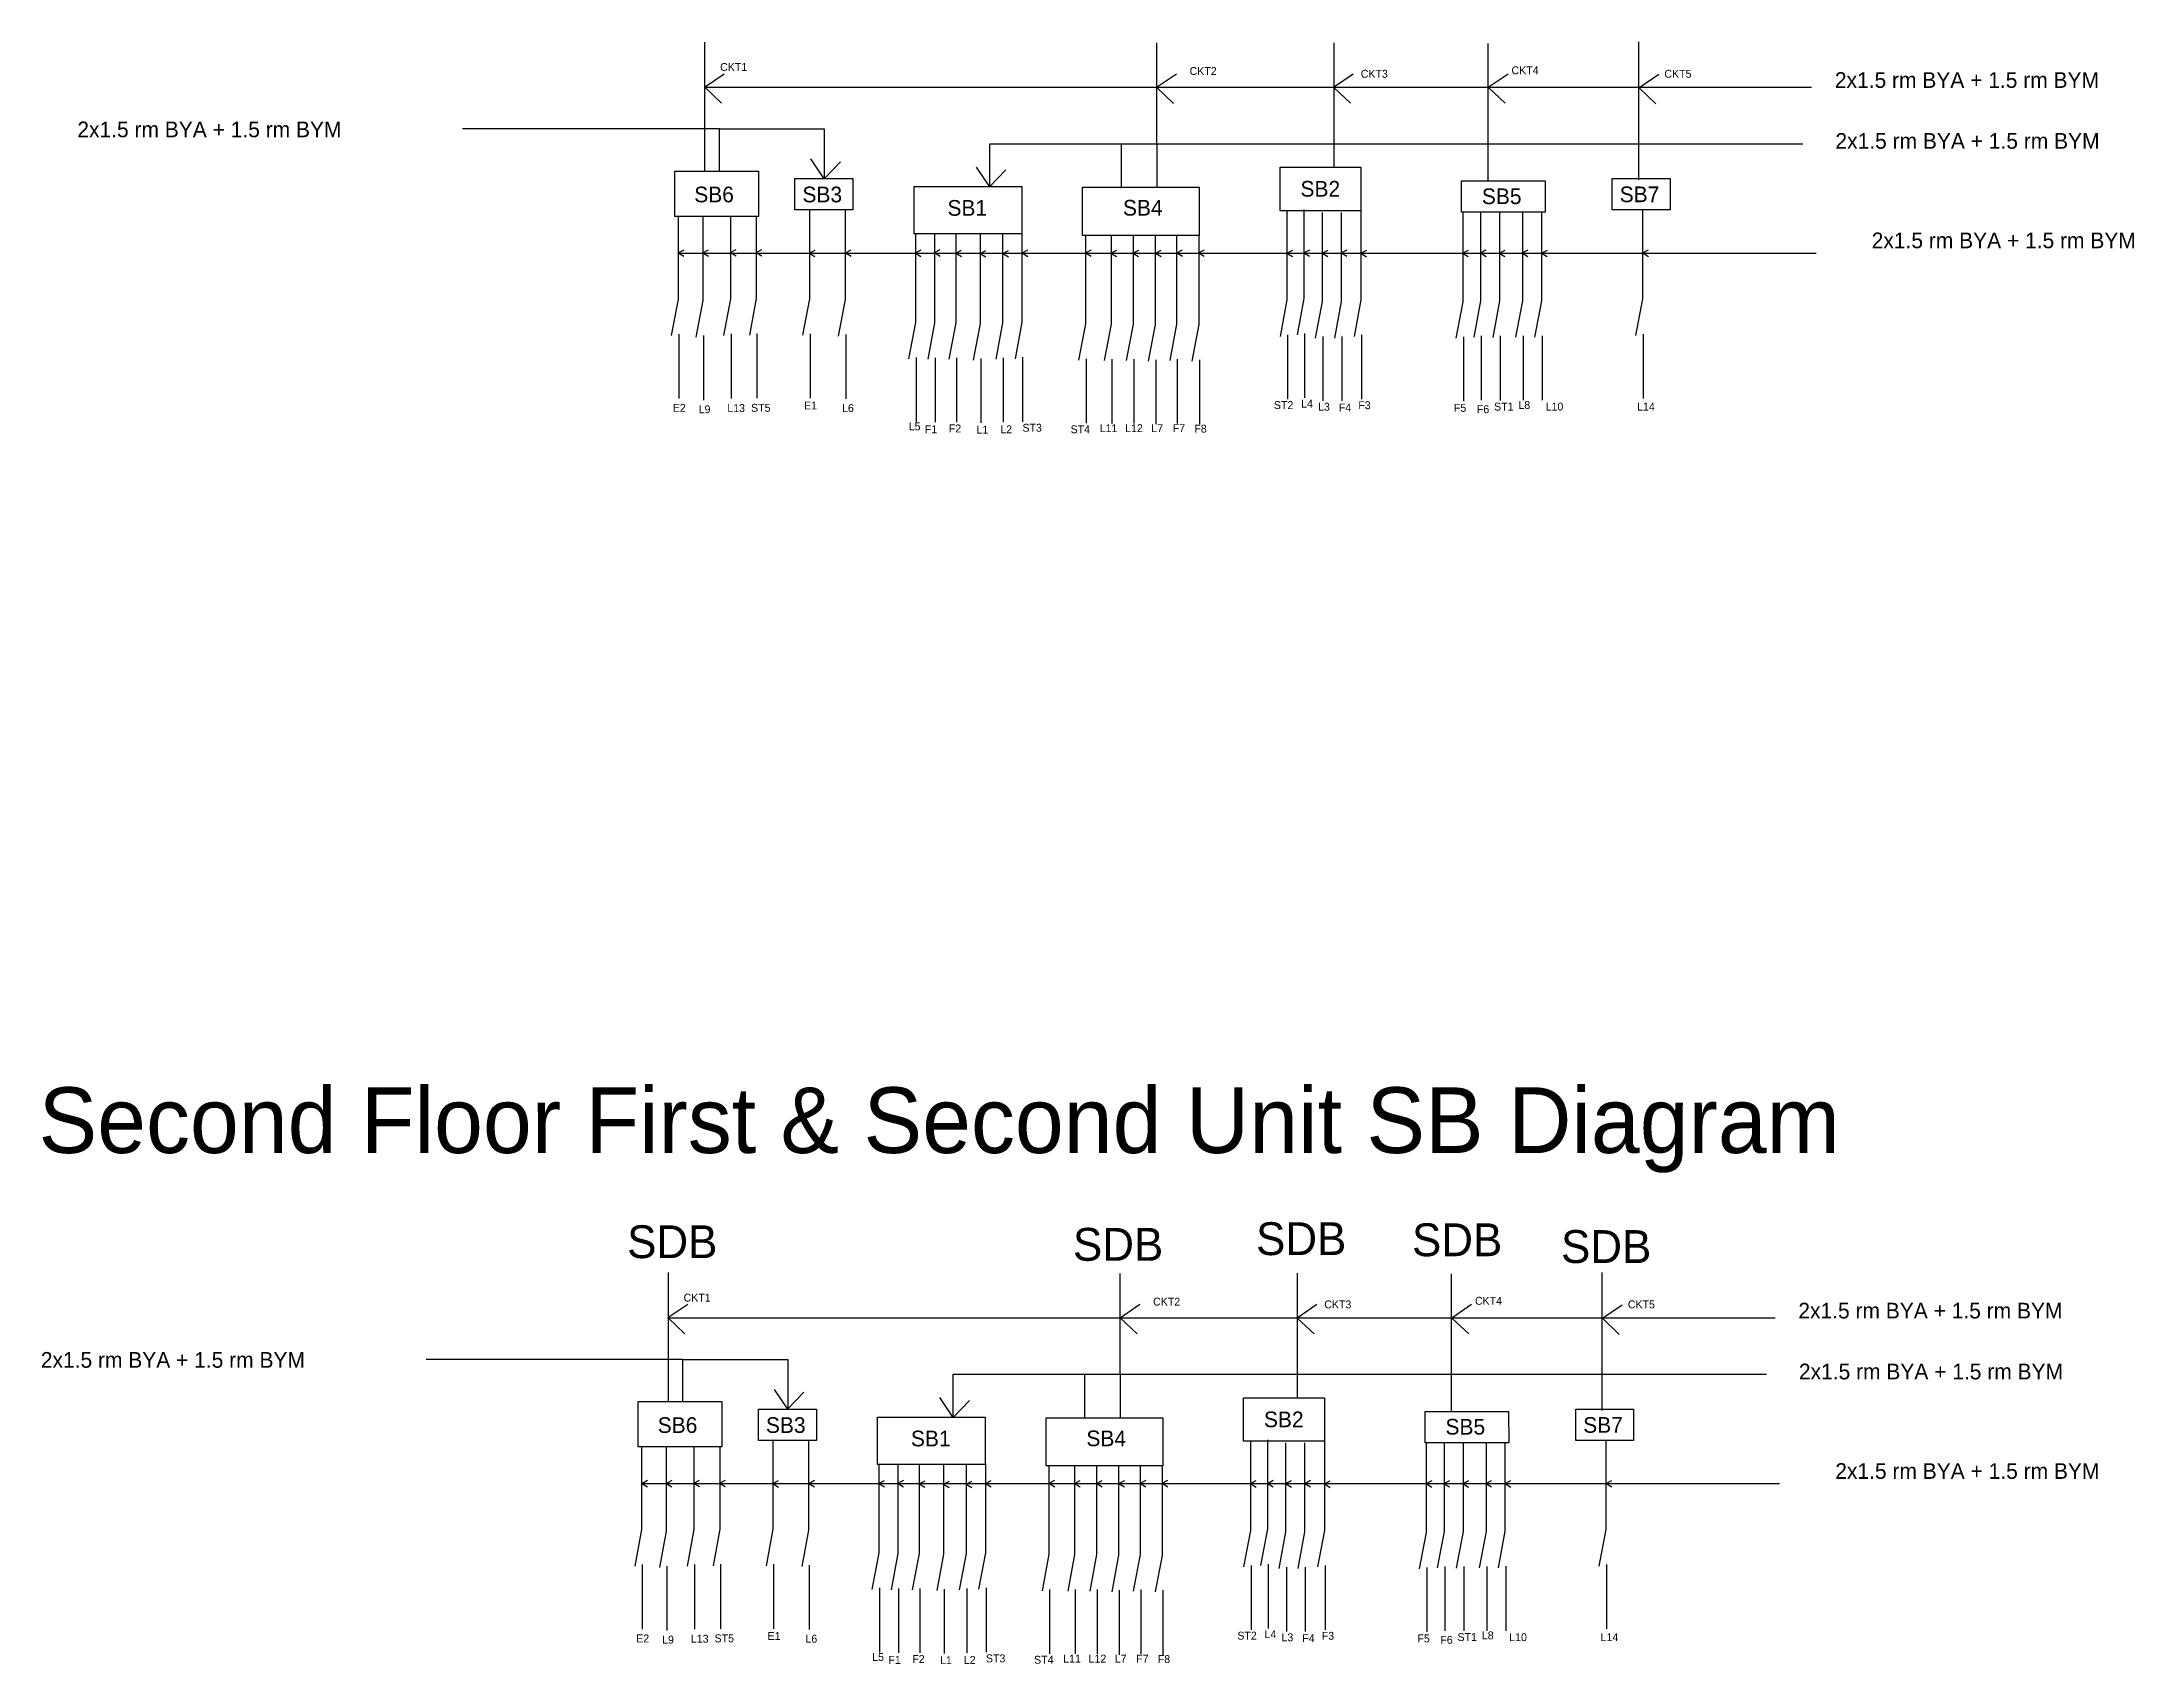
# Model space of a CAD drawing. Header units: inches. Extents: x -1380 to -106, y -233 to 422.
# Drawn here: x -1352.9 to -1201.7, y 162.8 to 280.1 of the extents above; entities that cross this region are included whole.
import ezdxf

# ---------------------------------------------------------------- set-up
doc = ezdxf.new("R2010")
doc.units = ezdxf.units.IN
doc.header["$MEASUREMENT"] = 0
doc.layers.add('Fitings and Fixture Texts', color=19, linetype='Continuous')

# ---------------------------------------------------------------- blocks, each defined once
blk = doc.blocks.new('Line with switch')
for p, q in [((-0.08, 0.02), (-0.08, -5.96)), ((-0.08, -5.96), (-0.57, -8.6)), ((-0.03, -8.49), (-0.03, -13.15))]:
    blk.add_line(p, q)
blk = doc.blocks.new('Arrow head')
for p, q in [((-0.05, 0), (1.38, 0.97)), ((-0.03, -0.01), (1.18, -1.17))]:
    blk.add_line(p, q)
blk = doc.blocks.new('Arrow head small')
for q in [(0.42, 0.22), (0.41, -0.25)]:
    blk.add_line((0, 0), q)

msp = doc.modelspace()

# ---------------------------------------------------------------- linework, layer by layer
for p, q in [((-1304.97, 280.03), (-1304.97, 270.71)), ((-1272.3, 272.69), (-1272.3, 279.97)), ((-1259.5, 279.98), (-1259.5, 271)), ((-1248.37, 279.94), (-1248.37, 270.02)), ((-1237.49, 280.05), (-1237.49, 270.07)), ((-1304.97, 276.77), (-1224.97, 276.77)), ((-1259.52, 276.77), (-1258.09, 277.74)), ((-1259.51, 276.76), (-1258.29, 275.61)), ((-1248.34, 276.77), (-1246.91, 277.74)), ((-1248.32, 276.76), (-1247.11, 275.61)), ((-1237.45, 276.74), (-1236.02, 277.72)), ((-1237.44, 276.73), (-1236.23, 275.58)), ((-1303.9, 273.77), (-1322.46, 273.77)), ((-1303.9, 270.71), (-1303.9, 273.77)), ((-1303.9, 273.77), (-1296.32, 273.77)), ((-1296.32, 273.77), (-1296.32, 270.14)), ((-1284.37, 269.66), (-1284.37, 272.69)), ((-1284.37, 272.69), (-1274.87, 272.69)), ((-1274.87, 272.69), (-1274.87, 269.49)), ((-1274.87, 272.69), (-1225.61, 272.69)), ((-1272.3, 272.69), (-1272.3, 269.54)), ((-1297.39, 267.92), (-1297.39, 261.49)), ((-1294.82, 267.86), (-1294.82, 261.43)), ((-1262.89, 267.83), (-1262.89, 261.4)), ((-1261.66, 267.94), (-1261.66, 261.51)), ((-1260.34, 267.72), (-1260.34, 261.29)), ((-1258.97, 267.72), (-1258.97, 261.29)), ((-1257.54, 267.83), (-1257.54, 261.4)), ((-1250.18, 267.69), (-1250.18, 261.26)), ((-1248.9, 267.77), (-1248.9, 261.34)), ((-1247.52, 267.76), (-1247.52, 261.33)), ((-1245.86, 267.77), (-1245.86, 261.34)), ((-1244.5, 267.77), (-1244.5, 261.34)), ((-1237.2, 267.9), (-1237.2, 261.47)), ((-1306.89, 267.43), (-1306.89, 261.46)), ((-1305.11, 267.44), (-1305.11, 261.35)), ((-1289.74, 266.21), (-1289.74, 259.78)), ((-1288.36, 266.17), (-1288.36, 259.74)), ((-1286.82, 266.17), (-1286.82, 259.74)), ((-1285.06, 266.13), (-1285.06, 259.7)), ((-1283.44, 266.17), (-1283.44, 259.74)), ((-1282.04, 266.22), (-1282.04, 259.79)), ((-1306.89, 264.79), (-1224.64, 264.79)), ((-1277.45, 266.11), (-1277.45, 259.68)), ((-1275.6, 266.09), (-1275.6, 259.66)), ((-1274.01, 266.09), (-1274.01, 259.66)), ((-1272.41, 266.04), (-1272.41, 259.62)), ((-1270.86, 266.09), (-1270.86, 259.66)), ((-1269.26, 266.04), (-1269.26, 259.62)), ((-1306.89, 261.46), (-1307.39, 258.83)), ((-1305.11, 261.35), (-1305.61, 258.71)), ((-1297.39, 261.49), (-1297.89, 258.85)), ((-1294.82, 261.43), (-1295.31, 258.79)), ((-1262.89, 261.4), (-1263.38, 258.76)), ((-1261.66, 261.51), (-1262.16, 258.87)), ((-1260.34, 261.29), (-1260.84, 258.65)), ((-1258.97, 261.29), (-1259.46, 258.65)), ((-1257.54, 261.4), (-1258.03, 258.76)), ((-1250.18, 261.26), (-1250.68, 258.63)), ((-1248.9, 261.34), (-1249.39, 258.7)), ((-1247.52, 261.33), (-1248.01, 258.69)), ((-1245.86, 261.34), (-1246.36, 258.7)), ((-1244.5, 261.34), (-1244.99, 258.71)), ((-1237.2, 261.47), (-1237.7, 258.83)), ((-1306.84, 258.93), (-1306.84, 254.28)), ((-1305.06, 258.82), (-1305.06, 254.17)), ((-1297.35, 258.95), (-1297.35, 254.3)), ((-1294.77, 258.9), (-1294.77, 254.25)), ((-1289.74, 259.78), (-1290.24, 257.14)), ((-1288.36, 259.74), (-1288.85, 257.11)), ((-1286.82, 259.74), (-1287.32, 257.11)), ((-1285.06, 259.7), (-1285.56, 257.06)), ((-1283.44, 259.74), (-1283.93, 257.11)), ((-1282.04, 259.79), (-1282.53, 257.15)), ((-1277.45, 259.68), (-1277.95, 257.04)), ((-1275.6, 259.66), (-1276.1, 257.02)), ((-1274.01, 259.66), (-1274.5, 257.02)), ((-1272.41, 259.62), (-1272.91, 256.98)), ((-1270.86, 259.66), (-1271.35, 257.02)), ((-1269.26, 259.62), (-1269.76, 256.98)), ((-1262.84, 258.87), (-1262.84, 254.22)), ((-1261.61, 258.98), (-1261.61, 254.33)), ((-1260.29, 258.76), (-1260.29, 254.11)), ((-1258.92, 258.76), (-1258.92, 254.11)), ((-1257.49, 258.87), (-1257.49, 254.22)), ((-1250.13, 258.73), (-1250.13, 254.08)), ((-1248.85, 258.81), (-1248.85, 254.15)), ((-1247.47, 258.8), (-1247.47, 254.14)), ((-1245.81, 258.81), (-1245.81, 254.15)), ((-1244.45, 258.81), (-1244.45, 254.16)), ((-1237.15, 258.93), (-1237.15, 254.28)), ((-1289.69, 257.25), (-1289.69, 252.59)), ((-1288.31, 257.21), (-1288.31, 252.56)), ((-1286.77, 257.21), (-1286.77, 252.56)), ((-1285.01, 257.17), (-1285.01, 252.51)), ((-1283.39, 257.21), (-1283.39, 252.56)), ((-1281.99, 257.26), (-1281.99, 252.6)), ((-1277.4, 257.15), (-1277.4, 252.5)), ((-1275.55, 257.13), (-1275.55, 252.47)), ((-1273.96, 257.13), (-1273.96, 252.47)), ((-1272.36, 257.08), (-1272.36, 252.43)), ((-1270.81, 257.13), (-1270.81, 252.47)), ((-1269.21, 257.08), (-1269.21, 252.43)), ((-1307.61, 191.11), (-1307.61, 181.79)), ((-1274.94, 183.77), (-1274.94, 191.04)), ((-1262.14, 191.06), (-1262.14, 182.07)), ((-1251.01, 191.02), (-1251.01, 181.1)), ((-1240.12, 191.13), (-1240.12, 181.14)), ((-1307.61, 187.84), (-1227.61, 187.84)), ((-1262.16, 187.84), (-1260.73, 188.82)), ((-1262.15, 187.83), (-1260.93, 186.68)), ((-1250.98, 187.84), (-1249.55, 188.82)), ((-1250.96, 187.83), (-1249.75, 186.68)), ((-1240.09, 187.82), (-1238.66, 188.79)), ((-1240.08, 187.81), (-1238.87, 186.65)), ((-1306.54, 184.84), (-1325.1, 184.84)), ((-1306.54, 181.79), (-1306.54, 184.84)), ((-1306.54, 184.84), (-1298.96, 184.84)), ((-1298.96, 184.84), (-1298.96, 181.21)), ((-1287.01, 180.74), (-1287.01, 183.77)), ((-1287.01, 183.77), (-1277.51, 183.77)), ((-1277.51, 183.77), (-1277.51, 180.57)), ((-1277.51, 183.77), (-1228.24, 183.77)), ((-1274.94, 183.77), (-1274.94, 180.61)), ((-1309.53, 178.51), (-1309.53, 172.54)), ((-1307.75, 178.52), (-1307.75, 172.43)), ((-1300.03, 178.99), (-1300.03, 172.56)), ((-1297.46, 178.94), (-1297.46, 172.51)), ((-1265.53, 178.9), (-1265.53, 172.48)), ((-1264.3, 179.02), (-1264.3, 172.59)), ((-1262.98, 178.8), (-1262.98, 172.37)), ((-1261.61, 178.8), (-1261.61, 172.37)), ((-1260.18, 178.91), (-1260.18, 172.48)), ((-1252.82, 178.77), (-1252.82, 172.34)), ((-1251.53, 178.84), (-1251.53, 172.41)), ((-1250.15, 178.83), (-1250.15, 172.4)), ((-1248.5, 178.84), (-1248.5, 172.41)), ((-1247.13, 178.85), (-1247.13, 172.42)), ((-1239.84, 178.97), (-1239.84, 172.54)), ((-1292.38, 177.28), (-1292.38, 170.85)), ((-1291, 177.25), (-1291, 170.82)), ((-1289.46, 177.25), (-1289.46, 170.82)), ((-1287.7, 177.2), (-1287.7, 170.77)), ((-1286.07, 177.25), (-1286.07, 170.82)), ((-1284.67, 177.29), (-1284.67, 170.86)), ((-1280.09, 177.18), (-1280.09, 170.76)), ((-1278.24, 177.16), (-1278.24, 170.73)), ((-1276.64, 177.16), (-1276.64, 170.73)), ((-1275.05, 177.12), (-1275.05, 170.69)), ((-1273.5, 177.16), (-1273.5, 170.73)), ((-1271.9, 177.12), (-1271.9, 170.69)), ((-1309.53, 175.86), (-1227.28, 175.86)), ((-1309.53, 172.54), (-1310.02, 169.9)), ((-1307.75, 172.43), (-1308.24, 169.79)), ((-1300.03, 172.56), (-1300.53, 169.92)), ((-1297.46, 172.51), (-1297.95, 169.87)), ((-1265.53, 172.48), (-1266.02, 169.84)), ((-1264.3, 172.59), (-1264.79, 169.95)), ((-1260.18, 172.48), (-1260.67, 169.84)), ((-1251.53, 172.41), (-1252.03, 169.78)), ((-1250.15, 172.4), (-1250.65, 169.76)), ((-1248.5, 172.41), (-1249, 169.78)), ((-1247.13, 172.42), (-1247.63, 169.78)), ((-1239.84, 172.54), (-1240.34, 169.9)), ((-1284.67, 170.86), (-1285.17, 168.23)), ((-1262.98, 172.37), (-1263.48, 169.73)), ((-1261.61, 172.37), (-1262.1, 169.73)), ((-1252.82, 172.34), (-1253.32, 169.7)), ((-1309.48, 170.01), (-1309.48, 165.35)), ((-1307.7, 169.89), (-1307.7, 165.24)), ((-1299.98, 170.03), (-1299.98, 165.38)), ((-1297.41, 169.98), (-1297.41, 165.32)), ((-1292.38, 170.85), (-1292.88, 168.22)), ((-1291, 170.82), (-1291.49, 168.18)), ((-1289.46, 170.82), (-1289.96, 168.18)), ((-1287.7, 170.77), (-1288.19, 168.14)), ((-1286.07, 170.82), (-1286.57, 168.18)), ((-1280.09, 170.76), (-1280.58, 168.12)), ((-1278.24, 170.73), (-1278.73, 168.1)), ((-1276.64, 170.73), (-1277.14, 168.1)), ((-1275.05, 170.69), (-1275.54, 168.05)), ((-1273.5, 170.73), (-1273.99, 168.1)), ((-1271.9, 170.69), (-1272.4, 168.05)), ((-1265.48, 169.94), (-1265.48, 165.29)), ((-1264.25, 170.05), (-1264.25, 165.4)), ((-1262.93, 169.83), (-1262.93, 165.18)), ((-1261.56, 169.83), (-1261.56, 165.18)), ((-1260.13, 169.94), (-1260.13, 165.29)), ((-1252.77, 169.81), (-1252.77, 165.15)), ((-1251.48, 169.88), (-1251.48, 165.23)), ((-1250.1, 169.87), (-1250.1, 165.22)), ((-1248.45, 169.88), (-1248.45, 165.23)), ((-1247.08, 169.89), (-1247.08, 165.23)), ((-1239.79, 170.01), (-1239.79, 165.36)), ((-1292.33, 168.32), (-1292.33, 163.67)), ((-1290.95, 168.29), (-1290.95, 163.63)), ((-1289.41, 168.29), (-1289.41, 163.63)), ((-1287.65, 168.24), (-1287.65, 163.59)), ((-1286.02, 168.29), (-1286.02, 163.63)), ((-1284.62, 168.33), (-1284.62, 163.68)), ((-1280.04, 168.22), (-1280.04, 163.57)), ((-1278.19, 168.2), (-1278.19, 163.55)), ((-1276.59, 168.2), (-1276.59, 163.55)), ((-1275, 168.16), (-1275, 163.5)), ((-1273.45, 168.2), (-1273.45, 163.55)), ((-1271.85, 168.16), (-1271.85, 163.5))]:
    msp.add_line(p, q)
for points in [[(-1307.13, 270.71), (-1301.08, 270.71), (-1301.08, 267.44), (-1307.13, 267.44)], [(-1263.38, 270.99), (-1257.54, 270.99), (-1257.54, 267.84), (-1263.38, 267.84)], [(-1298.44, 270.18), (-1294.26, 270.18), (-1294.26, 267.91), (-1298.44, 267.91)], [(-1289.83, 269.6), (-1282.05, 269.6), (-1282.05, 266.18), (-1289.83, 266.18)], [(-1277.65, 269.54), (-1269.22, 269.54), (-1269.22, 266.07), (-1277.65, 266.07)], [(-1250.27, 270.01), (-1244.23, 270.01), (-1244.22, 267.75), (-1250.27, 267.75)], [(-1239.38, 270.18), (-1235.2, 270.18), (-1235.2, 267.92), (-1239.38, 267.92)], [(-1309.77, 181.79), (-1303.72, 181.79), (-1303.72, 178.52), (-1309.77, 178.52)], [(-1266.02, 182.07), (-1260.18, 182.07), (-1260.18, 178.92), (-1266.02, 178.92)], [(-1301.08, 181.25), (-1296.89, 181.25), (-1296.89, 178.99), (-1301.08, 178.99)], [(-1292.47, 180.67), (-1284.69, 180.67), (-1284.69, 177.25), (-1292.47, 177.25)], [(-1280.29, 180.61), (-1271.85, 180.61), (-1271.85, 177.14), (-1280.29, 177.14)], [(-1252.9, 181.08), (-1246.87, 181.08), (-1246.86, 178.82), (-1252.9, 178.82)], [(-1242.02, 181.25), (-1237.84, 181.25), (-1237.84, 178.99), (-1242.02, 178.99)]]:
    msp.add_lwpolyline(points, close=True)

# ---------------------------------------------------------------- block references
for name, p in [('Arrow head', (-1304.93, 276.78)), ('Arrow head', (-1272.26, 276.77)), ('Line with switch', (-1303.03, 267.43)), ('Line with switch', (-1301.16, 267.46)), ('Arrow head small', (-1306.87, 264.81)), ('Arrow head small', (-1305.1, 264.81)), ('Arrow head small', (-1303.11, 264.83)), ('Arrow head small', (-1301.25, 264.83)), ('Arrow head small', (-1297.41, 264.79)), ('Arrow head small', (-1294.8, 264.81)), ('Arrow head small', (-1289.75, 264.8)), ('Arrow head small', (-1288.36, 264.82)), ('Arrow head small', (-1286.82, 264.78)), ('Arrow head small', (-1285.06, 264.76)), ('Arrow head small', (-1283.43, 264.76)), ('Arrow head small', (-1282.03, 264.8)), ('Arrow head small', (-1277.44, 264.81)), ('Arrow head small', (-1275.61, 264.79)), ('Arrow head small', (-1274.02, 264.79)), ('Arrow head small', (-1272.39, 264.79)), ('Arrow head small', (-1270.85, 264.81)), ('Arrow head small', (-1269.27, 264.81)), ('Arrow head small', (-1262.89, 264.79)), ('Arrow head small', (-1261.66, 264.81)), ('Arrow head small', (-1260.34, 264.79)), ('Arrow head small', (-1258.96, 264.81)), ('Arrow head small', (-1257.54, 264.77)), ('Arrow head small', (-1250.19, 264.79)), ('Arrow head small', (-1248.9, 264.8)), ('Arrow head small', (-1247.54, 264.79)), ('Arrow head small', (-1245.88, 264.8)), ('Arrow head small', (-1244.48, 264.79)), ('Arrow head small', (-1237.18, 264.8)), ('Arrow head', (-1307.57, 187.86)), ('Arrow head', (-1274.9, 187.85)), ('Line with switch', (-1305.67, 178.5)), ('Line with switch', (-1303.79, 178.53)), ('Arrow head small', (-1309.51, 175.88)), ('Arrow head small', (-1307.74, 175.88)), ('Arrow head small', (-1305.75, 175.9)), ('Arrow head small', (-1303.89, 175.9)), ('Arrow head small', (-1300.04, 175.86)), ('Arrow head small', (-1297.44, 175.88)), ('Arrow head small', (-1292.38, 175.87)), ('Arrow head small', (-1291, 175.89)), ('Arrow head small', (-1289.46, 175.85)), ('Arrow head small', (-1287.7, 175.83)), ('Arrow head small', (-1286.07, 175.83)), ('Arrow head small', (-1284.67, 175.87)), ('Arrow head small', (-1280.08, 175.89)), ('Arrow head small', (-1278.25, 175.87)), ('Arrow head small', (-1276.66, 175.87)), ('Arrow head small', (-1275.03, 175.87)), ('Arrow head small', (-1273.49, 175.89)), ('Arrow head small', (-1271.91, 175.89)), ('Arrow head small', (-1265.53, 175.86)), ('Arrow head small', (-1264.3, 175.88)), ('Arrow head small', (-1262.98, 175.86)), ('Arrow head small', (-1261.6, 175.88)), ('Arrow head small', (-1260.18, 175.84)), ('Arrow head small', (-1252.82, 175.86)), ('Arrow head small', (-1251.54, 175.87)), ('Arrow head small', (-1250.17, 175.86)), ('Arrow head small', (-1248.52, 175.87)), ('Arrow head small', (-1247.12, 175.86)), ('Arrow head small', (-1239.82, 175.87))]:
    msp.add_blockref(name, p)
at = {"rotation": 90}
for p in [(-1296.32, 270.21), (-1284.36, 269.62), (-1298.96, 181.29), (-1287, 180.7)]:
    msp.add_blockref('Arrow head', p, dxfattribs=at)

# ---------------------------------------------------------------- texts
at = {"attachment_point": 1}
for s, insert, char_height, width in [('2x1.5 rm BYA + 1.5 rm BYM', (-1223.29, 277.86), 1.134, 84.4338), ('2x1.5 rm BYA + 1.5 rm BYM', (-1350.3, 274.29), 1.134, 84.4338), ('2x1.5 rm BYA + 1.5 rm BYM', (-1223.25, 273.46), 1.134, 84.4338), ('SB6', (-1305.72, 269.59), 1.134, 84.4338), ('SB3', (-1297.9, 269.59), 1.134, 84.4338), ('SB2', (-1261.91, 270), 1.134, 84.4338), ('SB5', (-1248.8, 269.46), 1.134, 84.4338), ('SB7', (-1238.84, 269.6), 1.134, 84.4338), ('SB1', (-1287.42, 268.62), 1.134, 84.4338), ('SB4', (-1274.74, 268.63), 1.134, 84.4338), ('2x1.5 rm BYA + 1.5 rm BYM', (-1220.63, 266.27), 1.134, 84.4338), ('Second Floor First & Second Unit SB Diagram', (-1353.1, 204.5), 4.7466, 353.4069), ('SDB', (-1310.57, 194.53), 2.373, 176.7034), ('SDB', (-1278.35, 194.34), 2.373, 176.7034), ('SDB', (-1265.12, 194.75), 2.373, 176.7034), ('SDB', (-1253.85, 194.67), 2.373, 176.7034), ('SDB', (-1243.08, 194.18), 2.373, 176.7034), ('2x1.5 rm BYA + 1.5 rm BYM', (-1225.93, 188.93), 1.134, 84.4338), ('2x1.5 rm BYA + 1.5 rm BYM', (-1352.94, 185.37), 1.134, 84.4338), ('2x1.5 rm BYA + 1.5 rm BYM', (-1225.89, 184.53), 1.134, 84.4338), ('SB6', (-1308.36, 180.66), 1.134, 84.4338), ('SB3', (-1300.54, 180.66), 1.134, 84.4338), ('SB2', (-1264.55, 181.07), 1.134, 84.4338), ('SB5', (-1251.43, 180.54), 1.134, 84.4338), ('SB7', (-1241.48, 180.67), 1.134, 84.4338), ('SB1', (-1290.06, 179.69), 1.134, 84.4338), ('SB4', (-1277.38, 179.7), 1.134, 84.4338), ('2x1.5 rm BYA + 1.5 rm BYM', (-1223.26, 177.34), 1.134, 84.4338)]:
    msp.add_mtext(s, dxfattribs=dict(at, insert=insert, char_height=char_height, width=width))
at = {"layer": 'Fitings and Fixture Texts', "char_height": 0.572, "width": 1.2419, "attachment_point": 1}
for s, insert in [('CKT1', (-1303.85, 278.52)), ('CKT2', (-1269.92, 278.23)), ('CKT4', (-1246.66, 278.28)), ('CKT3', (-1257.55, 278.03)), ('CKT5', (-1235.61, 278.03)), ('E1', (-1297.78, 254.06)), ('ST2', (-1263.83, 254.09)), ('L4', (-1261.86, 254.2)), ('F3', (-1257.73, 254.08)), ('L8', (-1246.16, 254.1)), ('E2', (-1307.27, 253.89)), ('L9', (-1305.4, 253.79)), ('L13', (-1303.33, 253.87)), ('ST5', (-1301.61, 253.89)), ('L6', (-1295.04, 253.87)), ('L5', (-1290.22, 252.55)), ('L3', (-1260.64, 253.97)), ('F4', (-1259.14, 253.91)), ('F5', (-1250.82, 253.89)), ('F6', (-1249.16, 253.79)), ('ST1', (-1247.92, 253.98)), ('L10', (-1244.19, 253.98)), ('L14', (-1237.58, 253.98)), ('F1', (-1289.06, 252.34)), ('F2', (-1287.32, 252.4)), ('L1', (-1285.32, 252.31)), ('L2', (-1283.6, 252.34)), ('ST3', (-1282, 252.45)), ('ST4', (-1278.52, 252.34)), ('L11', (-1276.42, 252.42)), ('L12', (-1274.58, 252.42)), ('L7', (-1272.69, 252.42)), ('F7', (-1271.14, 252.42)), ('F8', (-1269.58, 252.39)), ('CKT1', (-1306.49, 189.59)), ('CKT2', (-1272.56, 189.3)), ('CKT3', (-1260.19, 189.1)), ('CKT4', (-1249.3, 189.36)), ('CKT5', (-1238.25, 189.1)), ('E2', (-1309.91, 164.96)), ('L9', (-1308.04, 164.87)), ('L13', (-1305.96, 164.94)), ('ST5', (-1304.25, 164.97)), ('E1', (-1300.42, 165.14)), ('L6', (-1297.68, 164.94)), ('ST2', (-1266.47, 165.16)), ('L4', (-1264.5, 165.27)), ('L3', (-1263.28, 165.04)), ('F4', (-1261.78, 164.98)), ('F3', (-1260.37, 165.15)), ('F5', (-1253.46, 164.96)), ('F6', (-1251.8, 164.86)), ('ST1', (-1250.56, 165.06)), ('L8', (-1248.8, 165.18)), ('L10', (-1246.82, 165.05)), ('L14', (-1240.22, 165.05)), ('L5', (-1292.86, 163.62)), ('F1', (-1291.69, 163.41)), ('F2', (-1289.96, 163.48)), ('L1', (-1287.96, 163.39)), ('L2', (-1286.24, 163.41)), ('ST3', (-1284.64, 163.52)), ('ST4', (-1281.16, 163.42)), ('L11', (-1279.06, 163.5)), ('L12', (-1277.22, 163.5)), ('L7', (-1275.33, 163.5)), ('F7', (-1273.78, 163.5)), ('F8', (-1272.22, 163.47))]:
    msp.add_mtext(s, dxfattribs=dict(at, insert=insert))

doc.saveas('drawing.dxf')
